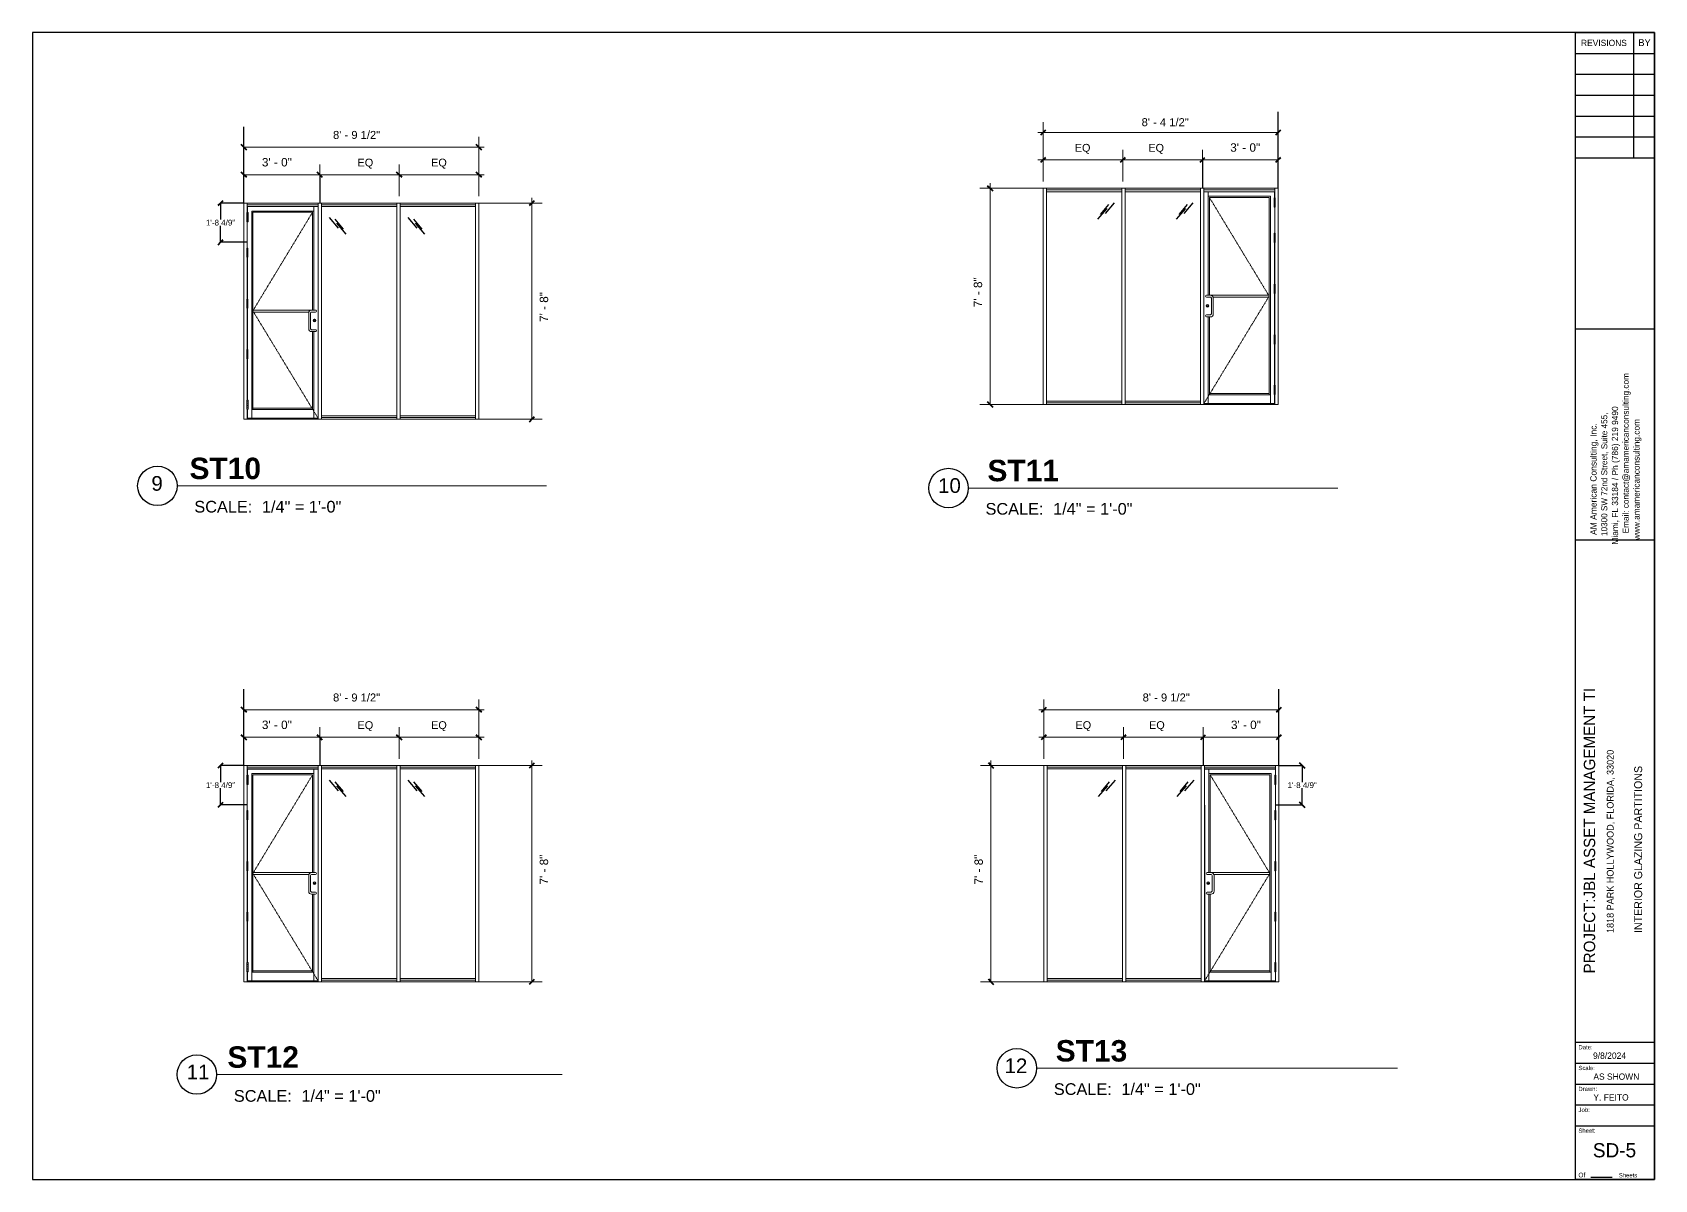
# Model space of a CAD drawing. Header units: inches. Extents: x -6061 to 13621, y -296 to 7483.
# Drawn here: x 8451 to 9158, y 3903 to 4404 of the extents above; entities that cross this region are included whole.
import ezdxf

# ---------------------------------------------------------------- set-up
doc = ezdxf.new("R2010")
doc.units = ezdxf.units.IN
doc.header["$MEASUREMENT"] = 0
doc.linetypes.add('HIDDEN', pattern=[0.375, 0.25, -0.125])
doc.layers.get('0').update_dxf_attribs({"linetype": 'CONTINUOUS'})
doc.layers.get('Defpoints').update_dxf_attribs({"color": 6, "linetype": 'CONTINUOUS', "lineweight": 15})
doc.styles.add('Arial$001H0', font='arial.ttf')
doc.styles.add('Arial$101H0', font='arialbd.ttf')
doc.styles.add('CIDFont+F1$001H0', font='')
doc.styles.add('CIDFont+F2$001H0', font='')
doc.styles.get('CIDFont+F1$001H0').set_extended_font_data('CIDFont+F1')
doc.styles.get('CIDFont+F2$001H0').set_extended_font_data('CIDFont+F2')
doc.dimstyles.get("Standard").update_dxf_attribs({"dimtxt": 0.18, "dimasz": 0.18, "dimexe": 0.18, "dimexo": 0.0625, "dimgap": 0.0625, "dimtad": 0, "dimtih": 1, "dimtoh": 1, "dimdec": 4, "dimzin": 0, "dimdsep": 46, "dimtxsty": 'Standard', "dimcen": 0.09, "dimadec": 0, "dimazin": 0, "dimtfac": 1, "dimtdec": 4, "dimtofl": 0, "dimtmove": 0, "dimatfit": 3, "dimfxl": 1, "dimtolj": 1, "dimtzin": 0, "dimlwd": -1, "dimlwe": -1, "dimarcsym": 0})

# ---------------------------------------------------------------- blocks, each defined once
blk = doc.blocks.new('_CLOSEDFILLED')
at = {"color": 0, "lineweight": -2, "true_color": 0x000000}
blk.add_line((-1, 0), (-2, 0), dxfattribs=at)
blk.add_solid([(-1, 0.2), (0, 0), (-1, 0.2), (-1, -0.2)], dxfattribs=at)
blk = doc.blocks.new('*D91')
at = {"color": 0, "transparency": 16777216}
for p, q in [((8994.29, 4083.86), (9004.57, 4083.86)), ((9004.39, 4083.68), (9004.39, 4076.64)), ((9004.39, 4066.88), (9004.39, 4073.93)), ((8992.78, 4066.7), (9004.57, 4066.7))]:
    blk.add_line(p, q, dxfattribs=at)
at = {"layer": 'Defpoints', "color": 0, "transparency": 16777216}
for p in [(8994.22, 4083.86), (8992.72, 4066.7), (9004.39, 4066.7)]:
    blk.add_point(p, dxfattribs=at)
at = {"color": 0, "transparency": 16777216, "xscale": 0.18, "yscale": 0.18, "zscale": 0.18}
for p, rotation in [((9004.39, 4083.86), 90), ((9004.39, 4066.7), 270)]:
    blk.add_blockref('_CLOSEDFILLED', p, dxfattribs=dict(at, rotation=rotation))
at = {"color": 0, "transparency": 16777216, "insert": (9004.39, 4075.28), "char_height": 2.5, "attachment_point": 5, "style": 'Arial$001H0'}
blk.add_mtext('1\'-8 4/9"', dxfattribs=at)
blk = doc.blocks.new('*D103')
at = {"color": 0, "transparency": 16777216}
for p, q in [((8542.76, 4083.86), (8532.48, 4083.86)), ((8532.66, 4083.68), (8532.66, 4076.64)), ((8532.66, 4066.88), (8532.66, 4073.93)), ((8544.26, 4066.7), (8532.48, 4066.7))]:
    blk.add_line(p, q, dxfattribs=at)
at = {"layer": 'Defpoints', "color": 0, "transparency": 16777216}
for p in [(8542.83, 4083.86), (8532.66, 4066.7), (8544.33, 4066.7)]:
    blk.add_point(p, dxfattribs=at)
at = {"color": 0, "transparency": 16777216, "xscale": 0.18, "yscale": 0.18, "zscale": 0.18}
for p, rotation in [((8532.66, 4083.86), 90), ((8532.66, 4066.7), 270)]:
    blk.add_blockref('_CLOSEDFILLED', p, dxfattribs=dict(at, rotation=rotation))
at = {"color": 0, "transparency": 16777216, "insert": (8532.66, 4075.28), "char_height": 2.5, "attachment_point": 5, "style": 'Arial$001H0'}
blk.add_mtext('1\'-8 4/9"', dxfattribs=at)
blk = doc.blocks.new('dr')
at = {"lineweight": 5}
for p, q in [((9243.27, 4083.86), (9277.15, 4083.86)), ((9243.27, 4083.86), (9243.27, 3989.51)), ((9244.77, 4083.86), (9244.77, 3989.51)), ((9244.77, 4082.36), (9275.65, 4082.36)), ((9244.77, 4082.36), (9275.65, 4082.36)), ((9247.19, 4079.82), (9247.19, 4037.17)), ((9275.86, 4079.65), (9275.35, 4079.65)), ((9275.86, 4079.65), (9275.86, 4075.62)), ((9275.9, 4064.2), (9275.38, 4064.2)), ((9275.9, 4064.2), (9275.9, 4060.17)), ((9275.9, 4041.97), (9275.38, 4041.97)), ((9275.9, 4041.97), (9275.9, 4037.94)), ((9275.9, 4019.95), (9275.38, 4019.95)), ((9275.9, 4019.95), (9275.9, 4015.91)), ((9275.86, 3997.92), (9275.35, 3997.92)), ((9275.86, 3997.92), (9275.86, 3993.89)), ((9277.15, 3989.51), (9243.27, 3989.51)), ((9275.65, 3989.94), (9244.77, 3989.94))]:
    blk.add_line(p, q, dxfattribs=at)
at = {"color": 8, "lineweight": 5}
blk.add_line((9275.65, 4083.11), (9244.77, 4083.11), dxfattribs=at)
at = {"lineweight": 5, "extrusion": (0, 1, 0)}
for p, q in [((9244.8, 4082.29), (9275.62, 4082.29)), ((9246.68, 4037.17), (9246.68, 4082.29)), ((9275.62, 4079.65), (9275.62, 4082.29)), ((9275.65, 4064), (9275.65, 4083.86)), ((9277.15, 3989.51), (9277.15, 4083.86)), ((9246.68, 4080.36), (9273.75, 4080.36)), ((9247.19, 4079.82), (9273.23, 4079.82)), ((9273.23, 3993.8), (9273.23, 4079.82)), ((9273.75, 3990), (9273.75, 4080.36)), ((9275.35, 4079.57), (9275.86, 4079.57)), ((9275.35, 4078.8), (9275.86, 4078.8)), ((9275.86, 4078.02), (9275.35, 4078.02)), ((9275.86, 4077.25), (9275.35, 4077.25)), ((9275.86, 4076.48), (9275.35, 4076.48)), ((9275.35, 4075.71), (9275.86, 4075.71)), ((9244.8, 3990), (9244.8, 4066.64)), ((9275.38, 4064.12), (9275.9, 4064.12)), ((9275.38, 4063.35), (9275.9, 4063.35)), ((9275.9, 4062.57), (9275.38, 4062.57)), ((9275.9, 4061.8), (9275.38, 4061.8)), ((9275.9, 4061.03), (9275.38, 4061.03)), ((9275.38, 4060.26), (9275.9, 4060.26)), ((9275.62, 4041.97), (9275.62, 4059.97)), ((9275.65, 4041.97), (9275.65, 4059.97)), ((9275.38, 4041.89), (9275.9, 4041.89)), ((9275.38, 4041.12), (9275.9, 4041.12)), ((9275.9, 4040.34), (9275.38, 4040.34)), ((9275.9, 4039.57), (9275.38, 4039.57)), ((9275.9, 4038.8), (9275.38, 4038.8)), ((9275.38, 4038.03), (9275.9, 4038.03)), ((9275.62, 4019.95), (9275.62, 4037.94)), ((9275.65, 4019.95), (9275.65, 4037.94)), ((9246.68, 3990), (9246.68, 4027.73)), ((9247.19, 3993.8), (9247.19, 4027.73)), ((9275.38, 4019.86), (9275.9, 4019.86)), ((9275.38, 4019.09), (9275.9, 4019.09)), ((9275.9, 4018.32), (9275.38, 4018.32)), ((9275.9, 4017.54), (9275.38, 4017.54)), ((9275.9, 4016.77), (9275.38, 4016.77)), ((9275.38, 4016), (9275.9, 4016)), ((9275.62, 3997.92), (9275.62, 4015.91)), ((9275.65, 3997.92), (9275.65, 4015.91)), ((9275.35, 3997.83), (9275.86, 3997.83)), ((9246.68, 3993.8), (9273.75, 3993.8)), ((9247.19, 3994.34), (9273.23, 3994.34)), ((9271.11, 3993.85), (9271.11, 3993.85)), ((9275.86, 3997.06), (9275.35, 3997.06)), ((9275.86, 3996.29), (9275.35, 3996.29)), ((9275.86, 3995.52), (9275.35, 3995.52)), ((9275.35, 3994.74), (9275.86, 3994.74)), ((9275.35, 3993.97), (9275.86, 3993.97)), ((9275.62, 3990), (9275.62, 3993.89)), ((9275.65, 3989.51), (9275.65, 3993.89)), ((9244.8, 3990), (9275.62, 3990))]:
    blk.add_line(p, q, dxfattribs=at)
at = {"color": 251, "linetype": 'HIDDEN', "lineweight": 5, "true_color": 0x636466}
for q in [(9247.19, 4079.82), (9244.8, 3990)]:
    blk.add_line((9273.23, 4036.81), q, dxfattribs=at)
at = {"color": 1, "lineweight": 5}
for p, q in [((9247.59, 4037.17), (9273.23, 4037.17)), ((9248.8, 4036.31), (9273.23, 4036.31))]:
    blk.add_line(p, q, dxfattribs=at)
at = {"lineweight": 5}
blk.add_lwpolyline([(9244.77, 3989.51), (9243.27, 3989.51), (9243.27, 4083.86), (9244.77, 4083.86)], close=True, dxfattribs=at)
for points in [[(9275.86, 4075.62), (9275.35, 4075.62), (9275.35, 4079.65)], [(9275.9, 4060.17), (9275.38, 4060.17), (9275.38, 4064.2)], [(9275.9, 4037.94), (9275.38, 4037.94), (9275.38, 4041.97)], [(9275.9, 4015.91), (9275.38, 4015.91), (9275.38, 4019.95)], [(9275.86, 3993.89), (9275.35, 3993.89), (9275.35, 3997.92)]]:
    blk.add_lwpolyline(points, dxfattribs=at)
at = {"color": 1, "lineweight": 5}
blk.add_lwpolyline([(9247.59, 4037.17), (9245.87, 4037.17, 1), (9245.87, 4036.31), (9247.59, 4036.31, -0.414214), (9248.02, 4035.88), (9248.02, 4029.02), (9247.59, 4028.59), (9245.87, 4028.59, 1), (9245.87, 4027.73), (9247.59, 4027.73, 0.414214), (9248.88, 4029.02), (9248.88, 4035.88, 0.414214)], format="xyb", close=True, dxfattribs=at)
at = {"lineweight": 5}
blk.add_polyline3d([(9246.79, 4032.53, 0), (9246.75, 4032.53, 0), (9246.75, 4032.27, 0), (9246.79, 4032.27, 0)], close=True, dxfattribs=at)
for centre, radius in [((9246.28, 4032.57), 0.585), ((9246.28, 4032.57), 0.544), ((9246.28, 4032.38), 0.187)]:
    blk.add_circle(centre, radius, dxfattribs=at)
for centre, start, end in [((9246.27, 4032.36), 104.39871, 255.60129), ((9246.77, 4032.36), 284.39871, 75.60129)]:
    blk.add_arc(centre, 0.0788, start, end, dxfattribs=at)
blk = doc.blocks.new('*D105')
at = {"color": 0, "transparency": 16777216}
for p, q in [((8542.76, 4329.25), (8532.48, 4329.25)), ((8532.66, 4329.07), (8532.66, 4322.03)), ((8532.66, 4312.28), (8532.66, 4319.32)), ((8544.26, 4312.1), (8532.48, 4312.1))]:
    blk.add_line(p, q, dxfattribs=at)
at = {"layer": 'Defpoints', "color": 0, "transparency": 16777216}
for p in [(8542.83, 4329.25), (8532.66, 4312.1), (8544.33, 4312.1)]:
    blk.add_point(p, dxfattribs=at)
at = {"color": 0, "transparency": 16777216, "xscale": 0.18, "yscale": 0.18, "zscale": 0.18}
for p, rotation in [((8532.66, 4329.25), 90), ((8532.66, 4312.1), 270)]:
    blk.add_blockref('_CLOSEDFILLED', p, dxfattribs=dict(at, rotation=rotation))
at = {"color": 0, "transparency": 16777216, "insert": (8532.66, 4320.68), "char_height": 2.5, "attachment_point": 5, "style": 'Arial$001H0'}
blk.add_mtext('1\'-8 4/9"', dxfattribs=at)

msp = doc.modelspace()

# ---------------------------------------------------------------- linework, layer by layer
at = {"color": 7, "linetype": 'Continuous', "lineweight": 25, "true_color": 0x000007}
for p, q in [((9123.44335, 4403.65761), (9158.07386, 4403.65761)), ((9123.44335, 4403.65758), (9123.44335, 3903.26261)), ((9148.93966, 4403.65758), (9148.93966, 4349.01129)), ((9123.44335, 4394.52341), (9158.07386, 4394.52341)), ((9123.44335, 4385.38921), (9158.07386, 4385.38921)), ((9123.44335, 4376.33445), (9158.07386, 4376.33445)), ((9123.44335, 4367.20026), (9158.07386, 4367.20026)), ((9123.44335, 4358.14548), (9158.07386, 4358.14548)), ((9123.44335, 4349.01129), (9158.07386, 4349.01129)), ((9123.44335, 4274.42862), (9158.07386, 4274.42862)), ((9123.44335, 4274.42862), (9158.07386, 4274.42862)), ((9123.44335, 4182.37182), (9158.07386, 4182.37182)), ((9158.07386, 3962.9923), (9123.44335, 3962.9923)), ((9158.07386, 3953.85811), (9123.44335, 3953.85811)), ((9158.07386, 3944.80334), (9123.44335, 3944.80334)), ((9158.07386, 3935.66915), (9123.44335, 3935.66915)), ((9158.07386, 3926.61438), (9123.44335, 3926.61438)), ((9130.27414, 3904.29517), (9139.64662, 3904.29517))]:
    msp.add_line(p, q, dxfattribs=at)
for p, q in [((8993.90717, 4354.21606), (8993.90717, 4368.95276)), ((8542.82566, 4347.7815), (8542.82566, 4362.5182)), ((8993.90717, 4335.68782), (8993.90717, 4354.21606)), ((8542.82566, 4329.25326), (8542.82566, 4347.7815)), ((8960.84497, 4348.02176), (8960.84497, 4335.68782)), ((8575.88786, 4341.5872), (8575.88786, 4329.25326)), ((8542.82566, 4102.38652), (8542.82566, 4117.12322)), ((8994.22271, 4102.38652), (8994.22271, 4117.12322)), ((8542.82566, 4083.85828), (8542.82566, 4102.38652)), ((8575.88786, 4096.19222), (8575.88786, 4083.85828)), ((8961.16051, 4096.19222), (8961.16051, 4083.85828)), ((8994.22271, 4083.85828), (8994.22271, 4102.38652))]:
    msp.add_line(p, q)
at = {"color": 7, "linetype": 'Continuous', "lineweight": 9, "true_color": 0x000007}
for p, q in [((8645.32632, 4353.60077), (8645.32632, 4358.08584)), ((8889.16398, 4360.03533), (8993.90717, 4360.03533)), ((8891.40651, 4360.03533), (8891.40651, 4364.5204)), ((8891.40651, 4360.03533), (8891.40651, 4338.65117)), ((8647.56886, 4353.60077), (8542.82566, 4353.60077)), ((8645.32632, 4353.60077), (8645.32632, 4332.21661)), ((8891.40651, 4348.02176), (8891.40651, 4352.50683)), ((8926.16579, 4348.02176), (8926.16579, 4352.50683)), ((8960.84497, 4348.02176), (8960.84497, 4352.50683)), ((8960.84497, 4348.02176), (8960.84497, 4352.50683)), ((8575.88786, 4341.5872), (8575.88786, 4346.07226)), ((8575.88786, 4341.5872), (8575.88786, 4346.07226)), ((8610.56705, 4341.5872), (8610.56705, 4346.07226)), ((8645.32632, 4341.5872), (8645.32632, 4346.07226)), ((8889.16398, 4348.02176), (8926.16579, 4348.02176)), ((8891.40651, 4348.02176), (8891.40651, 4338.65117)), ((8926.16579, 4348.02176), (8926.16579, 4338.65117)), ((8926.16579, 4348.02176), (8963.08751, 4348.02176)), ((8958.60244, 4348.02176), (8993.90717, 4348.02176)), ((8578.1304, 4341.5872), (8542.82566, 4341.5872)), ((8610.56705, 4341.5872), (8573.64533, 4341.5872)), ((8610.56705, 4341.5872), (8610.56705, 4332.21661)), ((8647.56886, 4341.5872), (8610.56705, 4341.5872)), ((8645.32632, 4341.5872), (8645.32632, 4332.21661)), ((8868.34045, 4337.93036), (8868.34045, 4241.34122)), ((8668.39239, 4331.49579), (8668.39239, 4234.90665)), ((8868.34045, 4335.68782), (8863.77529, 4335.68782)), ((8868.34045, 4335.68782), (8891.40651, 4335.68782)), ((8668.39239, 4329.25326), (8645.32632, 4329.25326)), ((8668.39239, 4329.25326), (8672.95754, 4329.25326)), ((8868.34045, 4241.33576), (8863.77529, 4241.33576)), ((8868.34045, 4241.33576), (8891.40651, 4241.33576)), ((8668.39239, 4234.90119), (8645.32632, 4234.90119)), ((8668.39239, 4234.90119), (8672.95754, 4234.90119)), ((8513.72906, 4205.85024), (8674.87115, 4205.85024)), ((8858.78912, 4204.91587), (9019.9312, 4204.91587)), ((8645.32632, 4108.20579), (8645.32632, 4112.69086)), ((8891.72205, 4108.20579), (8891.72205, 4112.69086)), ((8647.56886, 4108.20579), (8542.82566, 4108.20579)), ((8645.32632, 4108.20579), (8645.32632, 4086.82163)), ((8889.47951, 4108.20579), (8994.22271, 4108.20579)), ((8891.72205, 4108.20579), (8891.72205, 4086.82163)), ((8578.1304, 4096.19222), (8542.82566, 4096.19222)), ((8610.56705, 4096.19222), (8573.64533, 4096.19222)), ((8575.88786, 4096.19222), (8575.88786, 4100.67728)), ((8575.88786, 4096.19222), (8575.88786, 4100.67728)), ((8610.56705, 4096.19222), (8610.56705, 4100.67728)), ((8610.56705, 4096.19222), (8610.56705, 4086.82163)), ((8647.56886, 4096.19222), (8610.56705, 4096.19222)), ((8645.32632, 4096.19222), (8645.32632, 4100.67728)), ((8645.32632, 4096.19222), (8645.32632, 4086.82163)), ((8889.47951, 4096.19222), (8926.48132, 4096.19222)), ((8891.72205, 4096.19222), (8891.72205, 4100.67728)), ((8891.72205, 4096.19222), (8891.72205, 4086.82163)), ((8926.48132, 4096.19222), (8926.48132, 4100.67728)), ((8926.48132, 4096.19222), (8926.48132, 4086.82163)), ((8926.48132, 4096.19222), (8963.40304, 4096.19222)), ((8958.91798, 4096.19222), (8994.22271, 4096.19222)), ((8961.16051, 4096.19222), (8961.16051, 4100.67728)), ((8961.16051, 4096.19222), (8961.16051, 4100.67728)), ((8668.39239, 4083.85828), (8645.32632, 4083.85828)), ((8668.39239, 4086.10081), (8668.39239, 3989.51167)), ((8668.39239, 4083.85828), (8672.95754, 4083.85828)), ((8868.65599, 4083.85828), (8864.09083, 4083.85828)), ((8868.65599, 4086.10081), (8868.65599, 3989.51167)), ((8868.65599, 4083.85828), (8891.72205, 4083.85828)), ((8668.39239, 3989.50621), (8645.32632, 3989.50621)), ((8668.39239, 3989.50621), (8672.95754, 3989.50621)), ((8868.65599, 3989.50621), (8864.09083, 3989.50621)), ((8868.65599, 3989.50621), (8891.72205, 3989.50621)), ((8530.95732, 3949.07657), (8681.68763, 3949.07657)), ((8888.567, 3951.79509), (9046.02492, 3951.79509))]:
    msp.add_line(p, q, dxfattribs=at)
at = {"color": 7, "linetype": 'Continuous', "lineweight": 40, "true_color": 0x000007}
for p, q in [((8891.40651, 4360.03533), (8890.28524, 4358.91407)), ((8891.40651, 4360.03533), (8892.52778, 4361.1566)), ((8993.90717, 4360.03533), (8992.78591, 4358.91407)), ((8993.90717, 4360.03533), (8995.02844, 4361.1566)), ((8542.82566, 4353.60077), (8541.70439, 4354.72204)), ((8542.82566, 4353.60077), (8543.94693, 4352.4795)), ((8645.32632, 4353.60077), (8644.20506, 4354.72204)), ((8645.32632, 4353.60077), (8646.44759, 4352.4795)), ((8891.40651, 4348.02176), (8890.28524, 4346.90049)), ((8891.40651, 4348.02176), (8892.52778, 4349.14303)), ((8926.16579, 4348.02176), (8925.04452, 4346.90049)), ((8926.16579, 4348.02176), (8927.28705, 4349.14303)), ((8960.84497, 4348.02176), (8959.72371, 4346.90049)), ((8960.84497, 4348.02176), (8959.72371, 4346.90049)), ((8960.84497, 4348.02176), (8961.96624, 4349.14303)), ((8960.84497, 4348.02176), (8961.96624, 4349.14303)), ((8993.90717, 4348.02176), (8992.78591, 4346.90049)), ((8993.90717, 4348.02176), (8995.02844, 4349.14303)), ((8542.82566, 4341.5872), (8541.70439, 4342.70846)), ((8542.82566, 4341.5872), (8543.94693, 4340.46593)), ((8575.88786, 4341.5872), (8574.76659, 4342.70846)), ((8575.88786, 4341.5872), (8574.76659, 4342.70846)), ((8575.88786, 4341.5872), (8577.00913, 4340.46593)), ((8575.88786, 4341.5872), (8577.00913, 4340.46593)), ((8610.56705, 4341.5872), (8609.44578, 4342.70846)), ((8610.56705, 4341.5872), (8611.68831, 4340.46593)), ((8645.32632, 4341.5872), (8644.20506, 4342.70846)), ((8645.32632, 4341.5872), (8646.44759, 4340.46593)), ((8868.34045, 4335.68782), (8867.21918, 4336.80909)), ((8532.65763, 4329.25326), (8533.77889, 4330.37452)), ((8668.39239, 4329.25326), (8669.51365, 4330.37453)), ((8868.34045, 4335.68782), (8869.46172, 4334.56656)), ((8532.65763, 4329.25326), (8531.53636, 4328.13199)), ((8668.39239, 4329.25326), (8667.27112, 4328.13199)), ((8532.65763, 4312.09833), (8531.53636, 4310.89698)), ((8532.65763, 4312.09833), (8533.77889, 4313.2196)), ((8868.34045, 4241.33576), (8867.21918, 4242.45702)), ((8868.34045, 4241.33576), (8869.46172, 4240.1344)), ((8668.39239, 4234.90119), (8667.27112, 4233.69983)), ((8668.39239, 4234.90119), (8669.51365, 4236.02246)), ((8542.82566, 4108.20579), (8541.70439, 4109.32706)), ((8542.82566, 4108.20579), (8543.94693, 4107.08452)), ((8645.32632, 4108.20579), (8644.20506, 4109.32706)), ((8645.32632, 4108.20579), (8646.44759, 4107.08452)), ((8891.72205, 4108.20579), (8890.60078, 4107.08452)), ((8891.72205, 4108.20579), (8892.84332, 4109.32706)), ((8994.22271, 4108.20579), (8993.10144, 4107.08452)), ((8994.22271, 4108.20579), (8995.34398, 4109.32706)), ((8542.82566, 4096.19222), (8541.70439, 4097.31348)), ((8542.82566, 4096.19222), (8543.94693, 4095.07095)), ((8575.88786, 4096.19222), (8574.76659, 4097.31348)), ((8575.88786, 4096.19222), (8574.76659, 4097.31348)), ((8575.88786, 4096.19222), (8577.00913, 4095.07095)), ((8575.88786, 4096.19222), (8577.00913, 4095.07095)), ((8610.56705, 4096.19222), (8609.44578, 4097.31348)), ((8610.56705, 4096.19222), (8611.68831, 4095.07095)), ((8645.32632, 4096.19222), (8644.20506, 4097.31348)), ((8645.32632, 4096.19222), (8646.44759, 4095.07095)), ((8891.72205, 4096.19222), (8890.60078, 4095.07095)), ((8891.72205, 4096.19222), (8892.84332, 4097.31348)), ((8926.48132, 4096.19222), (8925.36006, 4095.07095)), ((8926.48132, 4096.19222), (8927.60259, 4097.31348)), ((8961.16051, 4096.19222), (8960.03924, 4095.07095)), ((8961.16051, 4096.19222), (8960.03924, 4095.07095)), ((8961.16051, 4096.19222), (8962.28178, 4097.31348)), ((8961.16051, 4096.19222), (8962.28178, 4097.31348)), ((8994.22271, 4096.19222), (8993.10144, 4095.07095)), ((8994.22271, 4096.19222), (8995.34398, 4097.31348)), ((8532.65763, 4083.85828), (8531.53636, 4082.73701)), ((8532.65763, 4083.85828), (8533.77889, 4084.97954)), ((8668.39239, 4083.85828), (8667.27112, 4082.73701)), ((8668.39239, 4083.85828), (8669.51365, 4084.97955)), ((8868.65599, 4083.85828), (8867.53472, 4084.97955)), ((8868.65599, 4083.85828), (8869.77725, 4082.73701)), ((9004.39074, 4083.85828), (9003.26948, 4084.97954)), ((9004.39074, 4083.85828), (9005.51201, 4082.73701)), ((8532.65763, 4066.70335), (8531.53636, 4065.502)), ((8532.65763, 4066.70335), (8533.77889, 4067.82462)), ((9004.39074, 4066.70335), (9003.26948, 4067.82462)), ((9004.39074, 4066.70335), (9005.51201, 4065.502)), ((8668.39239, 3989.50621), (8669.51365, 3990.62748)), ((8868.65599, 3989.50621), (8867.53472, 3990.62748)), ((8668.39239, 3989.50621), (8667.27112, 3988.30486)), ((8868.65599, 3989.50621), (8869.77725, 3988.30486))]:
    msp.add_line(p, q, dxfattribs=at)
at = {"lineweight": 5, "ltscale": 0.5}
for p, q in [((8892.90757, 4335.68782), (8925.71635, 4335.68782)), ((8927.21741, 4335.68782), (8960.0262, 4335.68782)), ((8609.51542, 4329.25326), (8576.70664, 4329.25326)), ((8643.82527, 4329.25326), (8611.01648, 4329.25326)), ((8609.51542, 4083.85828), (8576.70664, 4083.85828)), ((8643.82527, 4083.85828), (8611.01648, 4083.85828)), ((8893.22311, 4083.85828), (8926.03189, 4083.85828)), ((8927.53295, 4083.85828), (8960.34173, 4083.85828))]:
    msp.add_line(p, q, dxfattribs=at)
at = {"color": 8, "lineweight": 5}
for p, q in [((8925.71635, 4334.93729), (8892.90757, 4334.93729)), ((8960.0262, 4334.93729), (8927.21741, 4334.93729)), ((8544.32673, 4328.50273), (8575.20558, 4328.50273)), ((8576.70664, 4328.50273), (8609.51543, 4328.50273)), ((8611.01648, 4328.50273), (8643.82527, 4328.50273)), ((8925.71635, 4242.08626), (8892.90757, 4242.08626)), ((8960.0262, 4242.08626), (8927.21741, 4242.08626)), ((8576.70664, 4235.6517), (8609.51543, 4235.6517)), ((8611.01648, 4235.6517), (8643.82527, 4235.6517)), ((8544.32673, 4083.10775), (8575.20558, 4083.10775)), ((8576.70664, 4083.10775), (8609.51543, 4083.10775)), ((8611.01648, 4083.10775), (8643.82527, 4083.10775)), ((8926.03189, 4083.10775), (8893.2231, 4083.10775)), ((8960.34173, 4083.10775), (8927.53295, 4083.10775)), ((8992.72165, 4083.10775), (8961.84279, 4083.10775)), ((8576.70664, 3990.25672), (8609.51543, 3990.25672)), ((8611.01648, 3990.25672), (8643.82527, 3990.25672)), ((8926.03189, 3990.25672), (8893.2231, 3990.25672)), ((8960.34173, 3990.25672), (8927.53295, 3990.25672))]:
    msp.add_line(p, q, dxfattribs=at)
at = {"lineweight": 5}
for p, q in [((8892.90757, 4334.18674), (8925.71635, 4334.18674)), ((8927.21741, 4335.68783), (8927.21741, 4241.33575)), ((8927.21741, 4334.18674), (8960.0262, 4334.18674)), ((8576.70664, 4329.25326), (8542.82566, 4329.25326)), ((8544.11752, 4325.04892), (8544.11752, 4321.01751)), ((8544.11752, 4325.04892), (8544.63217, 4325.04892)), ((8575.20558, 4327.75217), (8544.32672, 4327.75217)), ((8575.20558, 4327.7522), (8544.32673, 4327.7522)), ((8572.78699, 4325.21959), (8572.78699, 4282.56476)), ((8575.20558, 4329.25326), (8575.20558, 4234.90119)), ((8576.70664, 4329.25326), (8576.70664, 4234.90119)), ((8609.51543, 4327.75218), (8576.70664, 4327.75218)), ((8609.51543, 4329.25327), (8609.51542, 4234.90119)), ((8643.82527, 4327.75218), (8611.01648, 4327.75218)), ((8544.07965, 4309.59818), (8544.5943, 4309.59818)), ((8544.07965, 4309.59818), (8544.07965, 4305.56677)), ((8544.07965, 4287.36805), (8544.5943, 4287.36805)), ((8544.07965, 4287.36805), (8544.07965, 4283.33664)), ((8544.07965, 4265.34066), (8544.5943, 4265.34066)), ((8544.07965, 4265.34066), (8544.07965, 4261.30925)), ((8544.11752, 4243.31326), (8544.63217, 4243.31326)), ((8544.11752, 4243.31326), (8544.11752, 4239.28186)), ((8892.90757, 4242.83682), (8925.71635, 4242.83682)), ((8892.90757, 4241.33576), (8925.71635, 4241.33576)), ((8927.21741, 4242.83681), (8960.0262, 4242.83681)), ((8927.21741, 4241.33575), (8960.0262, 4241.33575)), ((8542.82567, 4234.90117), (8576.70664, 4234.90119)), ((8544.32673, 4235.33005), (8575.20558, 4235.33005)), ((8609.51543, 4236.40225), (8576.70664, 4236.40225)), ((8609.51542, 4234.90119), (8576.70664, 4234.90119)), ((8643.82527, 4236.40225), (8611.01648, 4236.40225)), ((8643.82527, 4234.90119), (8611.01648, 4234.90119)), ((8576.70664, 4083.85828), (8542.82566, 4083.85828)), ((8575.20558, 4082.35719), (8544.32672, 4082.35719)), ((8575.20558, 4082.35722), (8544.32673, 4082.35722)), ((8575.20558, 4083.85828), (8575.20558, 3989.50621)), ((8576.70664, 4083.85828), (8576.70664, 3989.50621)), ((8609.51543, 4082.3572), (8576.70664, 4082.3572)), ((8609.51543, 4083.85829), (8609.51542, 3989.50621)), ((8643.82527, 4082.3572), (8611.01648, 4082.3572)), ((8893.2231, 4082.3572), (8926.03189, 4082.3572)), ((8927.53295, 4083.85829), (8927.53295, 3989.50621)), ((8927.53295, 4082.3572), (8960.34173, 4082.3572)), ((8960.34173, 4083.85828), (8994.22271, 4083.85828)), ((8960.34173, 4083.85828), (8960.34173, 3989.50621)), ((8961.84279, 4083.85828), (8961.84279, 3989.50621)), ((8961.84279, 4082.35722), (8992.72165, 4082.35722)), ((8961.84279, 4082.35719), (8992.72165, 4082.35719)), ((8544.11752, 4079.65394), (8544.11752, 4075.62253)), ((8544.11752, 4079.65394), (8544.63217, 4079.65394)), ((8572.78699, 4079.82461), (8572.78699, 4037.16978)), ((8964.26138, 4079.82461), (8964.26138, 4037.16978)), ((8992.93085, 4079.65394), (8992.41621, 4079.65394)), ((8992.93085, 4079.65394), (8992.93085, 4075.62253)), ((8544.07965, 4064.2032), (8544.5943, 4064.2032)), ((8544.07965, 4064.2032), (8544.07965, 4060.17179)), ((8992.96872, 4064.2032), (8992.45407, 4064.2032)), ((8992.96872, 4064.2032), (8992.96872, 4060.17179)), ((8544.07965, 4041.97307), (8544.5943, 4041.97307)), ((8544.07965, 4041.97307), (8544.07965, 4037.94166)), ((8992.96872, 4041.97307), (8992.45407, 4041.97307)), ((8992.96872, 4041.97307), (8992.96872, 4037.94166)), ((8544.07965, 4019.94568), (8544.5943, 4019.94568)), ((8544.07965, 4019.94568), (8544.07965, 4015.91427)), ((8992.96872, 4019.94568), (8992.45407, 4019.94568)), ((8992.96872, 4019.94568), (8992.96872, 4015.91427)), ((8544.11752, 3997.91828), (8544.63217, 3997.91828)), ((8544.11752, 3997.91828), (8544.11752, 3993.88688)), ((8992.93085, 3997.91828), (8992.4162, 3997.91828)), ((8992.93085, 3997.91828), (8992.93085, 3993.88688)), ((8609.51543, 3991.00727), (8576.70664, 3991.00727)), ((8643.82527, 3991.00727), (8611.01648, 3991.00727)), ((8893.2231, 3991.00727), (8926.03189, 3991.00727)), ((8927.53295, 3991.00727), (8960.34173, 3991.00727)), ((8542.82567, 3989.50619), (8576.70664, 3989.50621)), ((8544.32673, 3989.93507), (8575.20558, 3989.93507)), ((8609.51542, 3989.50621), (8576.70664, 3989.50621)), ((8643.82527, 3989.50621), (8611.01648, 3989.50621)), ((8893.22311, 3989.50621), (8926.03189, 3989.50621)), ((8927.53295, 3989.50621), (8960.34173, 3989.50621)), ((8994.2227, 3989.50619), (8960.34173, 3989.50621)), ((8992.72165, 3989.93507), (8961.84279, 3989.93507))]:
    msp.add_line(p, q, dxfattribs=at)
at = {"lineweight": 5, "extrusion": (0, 1, 0)}
for p, q in [((8542.82573, 4234.90117), (8542.82566, 4329.25326)), ((8544.63217, 4324.96314), (8544.11752, 4324.96314)), ((8544.63217, 4324.19117), (8544.11752, 4324.19117)), ((8544.11752, 4323.4192), (8544.63217, 4323.4192)), ((8544.11752, 4322.64723), (8544.63217, 4322.64723)), ((8544.32673, 4309.39508), (8544.32673, 4329.25326)), ((8575.17233, 4327.6856), (8544.35997, 4327.68563)), ((8544.35997, 4325.04892), (8544.35997, 4327.68563)), ((8573.30162, 4325.75568), (8546.23068, 4325.7557)), ((8546.23069, 4235.39284), (8546.23069, 4325.7557)), ((8572.78699, 4325.21959), (8546.74535, 4325.21959)), ((8546.74536, 4239.19866), (8546.74536, 4325.21959)), ((8573.30162, 4282.56476), (8573.30162, 4327.68561)), ((8544.11752, 4321.87526), (8544.63217, 4321.87526)), ((8544.63217, 4321.10329), (8544.11752, 4321.10329)), ((8544.5943, 4309.5124), (8544.07965, 4309.5124)), ((8544.5943, 4308.74043), (8544.07965, 4308.74043)), ((8575.17233, 4235.39284), (8575.17233, 4312.03176)), ((8544.07965, 4307.96846), (8544.5943, 4307.96846)), ((8544.07965, 4307.19649), (8544.5943, 4307.19649)), ((8544.07965, 4306.42452), (8544.5943, 4306.42452)), ((8544.5943, 4305.65254), (8544.07965, 4305.65254)), ((8544.32673, 4287.36805), (8544.32673, 4305.36367)), ((8544.35998, 4287.36805), (8544.35998, 4305.36367)), ((8544.5943, 4287.28227), (8544.07965, 4287.28227)), ((8544.5943, 4286.5103), (8544.07965, 4286.5103)), ((8544.07965, 4285.73833), (8544.5943, 4285.73833)), ((8544.07965, 4284.96636), (8544.5943, 4284.96636)), ((8544.07965, 4284.19439), (8544.5943, 4284.19439)), ((8544.5943, 4283.42242), (8544.07965, 4283.42242)), ((8544.32673, 4265.34066), (8544.32673, 4283.33664)), ((8544.35998, 4265.34066), (8544.35998, 4283.33664)), ((8572.78695, 4239.19866), (8572.78695, 4273.12955)), ((8573.30162, 4235.39284), (8573.30162, 4273.12955)), ((8544.5943, 4265.25488), (8544.07965, 4265.25488)), ((8544.5943, 4264.48291), (8544.07965, 4264.48291)), ((8544.07965, 4263.71094), (8544.5943, 4263.71094)), ((8544.07965, 4262.93897), (8544.5943, 4262.93897)), ((8544.07965, 4262.167), (8544.5943, 4262.167)), ((8544.5943, 4261.39502), (8544.07965, 4261.39502)), ((8544.32673, 4243.31326), (8544.32673, 4261.30925)), ((8544.35998, 4243.31326), (8544.35998, 4261.30925)), ((8544.63217, 4243.22749), (8544.11752, 4243.22749)), ((8544.11752, 4242.45552), (8544.63217, 4242.45552)), ((8544.11752, 4241.68355), (8544.63217, 4241.68355)), ((8544.11752, 4240.91157), (8544.63217, 4240.91157)), ((8544.63217, 4240.1396), (8544.11752, 4240.1396)), ((8544.63217, 4239.36763), (8544.11752, 4239.36763)), ((8544.32672, 4234.90117), (8544.32672, 4239.28186)), ((8544.35998, 4235.39284), (8544.35998, 4239.28186)), ((8573.30162, 4239.19866), (8546.23069, 4239.19866)), ((8572.78695, 4239.73475), (8546.74536, 4239.73475)), ((8548.86999, 4239.24355), (8548.86999, 4239.24784)), ((8575.17233, 4235.39284), (8544.35998, 4235.39284)), ((8542.82573, 3989.50619), (8542.82566, 4083.85828)), ((8544.32673, 4064.0001), (8544.32673, 4083.85828)), ((8575.17233, 4082.29063), (8544.35997, 4082.29065)), ((8544.35997, 4079.65394), (8544.35997, 4082.29065)), ((8573.30162, 4037.16978), (8573.30162, 4082.29063)), ((8961.87604, 4082.29063), (8992.6884, 4082.29065)), ((8963.74675, 4037.16978), (8963.74675, 4082.29063)), ((8992.6884, 4079.65394), (8992.6884, 4082.29065)), ((8992.72165, 4064.0001), (8992.72165, 4083.85828)), ((8994.22265, 3989.50619), (8994.22271, 4083.85828)), ((8544.63217, 4079.56816), (8544.11752, 4079.56816)), ((8544.63217, 4078.79619), (8544.11752, 4078.79619)), ((8544.11752, 4078.02422), (8544.63217, 4078.02422)), ((8544.11752, 4077.25225), (8544.63217, 4077.25225)), ((8544.11752, 4076.48028), (8544.63217, 4076.48028)), ((8544.63217, 4075.70831), (8544.11752, 4075.70831)), ((8573.30162, 4080.3607), (8546.23068, 4080.36072)), ((8546.23069, 3989.99786), (8546.23069, 4080.36072)), ((8572.78699, 4079.82461), (8546.74535, 4079.82461)), ((8546.74536, 3993.80368), (8546.74536, 4079.82461)), ((8963.74676, 4080.3607), (8990.81769, 4080.36072)), ((8964.26138, 4079.82461), (8990.30302, 4079.82461)), ((8990.30301, 3993.80368), (8990.30301, 4079.82461)), ((8990.81768, 3989.99786), (8990.81768, 4080.36072)), ((8992.41621, 4079.56816), (8992.93085, 4079.56816)), ((8992.41621, 4078.79619), (8992.93085, 4078.79619)), ((8992.93085, 4078.02422), (8992.41621, 4078.02422)), ((8992.93085, 4077.25225), (8992.41621, 4077.25225)), ((8992.93085, 4076.48028), (8992.41621, 4076.48028)), ((8992.41621, 4075.70831), (8992.93085, 4075.70831)), ((8544.5943, 4064.11742), (8544.07965, 4064.11742)), ((8544.5943, 4063.34545), (8544.07965, 4063.34545)), ((8544.07965, 4062.57348), (8544.5943, 4062.57348)), ((8544.07965, 4061.80151), (8544.5943, 4061.80151)), ((8544.07965, 4061.02954), (8544.5943, 4061.02954)), ((8575.17233, 3989.99786), (8575.17233, 4066.63679)), ((8961.87604, 3989.99786), (8961.87604, 4066.63679)), ((8992.45407, 4064.11742), (8992.96872, 4064.11742)), ((8992.45407, 4063.34545), (8992.96872, 4063.34545)), ((8992.96872, 4062.57348), (8992.45407, 4062.57348)), ((8992.96872, 4061.80151), (8992.45407, 4061.80151)), ((8992.96872, 4061.02954), (8992.45407, 4061.02954)), ((8544.5943, 4060.25757), (8544.07965, 4060.25757)), ((8544.32673, 4041.97307), (8544.32673, 4059.96869)), ((8544.35998, 4041.97307), (8544.35998, 4059.96869)), ((8992.45407, 4060.25757), (8992.96872, 4060.25757)), ((8992.68839, 4041.97307), (8992.68839, 4059.96869)), ((8992.72165, 4041.97307), (8992.72165, 4059.96869)), ((8544.5943, 4041.8873), (8544.07965, 4041.8873)), ((8544.5943, 4041.11532), (8544.07965, 4041.11532)), ((8544.07965, 4040.34335), (8544.5943, 4040.34335)), ((8544.07965, 4039.57138), (8544.5943, 4039.57138)), ((8992.45407, 4041.8873), (8992.96872, 4041.8873)), ((8992.45407, 4041.11532), (8992.96872, 4041.11532)), ((8992.96872, 4040.34335), (8992.45407, 4040.34335)), ((8992.96872, 4039.57138), (8992.45407, 4039.57138)), ((8544.07965, 4038.79941), (8544.5943, 4038.79941)), ((8544.5943, 4038.02744), (8544.07965, 4038.02744)), ((8544.32673, 4019.94568), (8544.32673, 4037.94166)), ((8544.35998, 4019.94568), (8544.35998, 4037.94166)), ((8992.96872, 4038.79941), (8992.45407, 4038.79941)), ((8992.45407, 4038.02744), (8992.96872, 4038.02744)), ((8992.68839, 4019.94568), (8992.68839, 4037.94166)), ((8992.72165, 4019.94568), (8992.72165, 4037.94166)), ((8572.78695, 3993.80368), (8572.78695, 4027.73457)), ((8573.30162, 3989.99786), (8573.30162, 4027.73457)), ((8963.74675, 3989.99786), (8963.74675, 4027.73457)), ((8964.26142, 3993.80368), (8964.26142, 4027.73457)), ((8544.5943, 4019.8599), (8544.07965, 4019.8599)), ((8544.5943, 4019.08793), (8544.07965, 4019.08793)), ((8992.45407, 4019.8599), (8992.96872, 4019.8599)), ((8992.45407, 4019.08793), (8992.96872, 4019.08793)), ((8544.07965, 4018.31596), (8544.5943, 4018.31596)), ((8544.07965, 4017.54399), (8544.5943, 4017.54399)), ((8544.07965, 4016.77202), (8544.5943, 4016.77202)), ((8544.5943, 4016.00004), (8544.07965, 4016.00004)), ((8544.32673, 3997.91828), (8544.32673, 4015.91427)), ((8544.35998, 3997.91828), (8544.35998, 4015.91427)), ((8992.96872, 4018.31596), (8992.45407, 4018.31596)), ((8992.96872, 4017.54399), (8992.45407, 4017.54399)), ((8992.96872, 4016.77202), (8992.45407, 4016.77202)), ((8992.45407, 4016.00004), (8992.96872, 4016.00004)), ((8992.68839, 3997.91828), (8992.68839, 4015.91427)), ((8992.72165, 3997.91828), (8992.72165, 4015.91427)), ((8544.63217, 3997.83251), (8544.11752, 3997.83251)), ((8992.4162, 3997.83251), (8992.93085, 3997.83251)), ((8544.11752, 3997.06054), (8544.63217, 3997.06054)), ((8544.11752, 3996.28857), (8544.63217, 3996.28857)), ((8544.11752, 3995.51659), (8544.63217, 3995.51659)), ((8544.63217, 3994.74462), (8544.11752, 3994.74462)), ((8544.63217, 3993.97265), (8544.11752, 3993.97265)), ((8544.32672, 3989.50619), (8544.32672, 3993.88688)), ((8544.35998, 3989.99786), (8544.35998, 3993.88688)), ((8573.30162, 3993.80368), (8546.23069, 3993.80368)), ((8572.78695, 3994.33977), (8546.74536, 3994.33977)), ((8548.86999, 3993.84857), (8548.86999, 3993.85286)), ((8963.74675, 3993.80368), (8990.81768, 3993.80368)), ((8964.26142, 3994.33977), (8990.30301, 3994.33977)), ((8988.17838, 3993.84857), (8988.17838, 3993.85286)), ((8992.93085, 3997.06054), (8992.4162, 3997.06054)), ((8992.93085, 3996.28857), (8992.4162, 3996.28857)), ((8992.93085, 3995.51659), (8992.4162, 3995.51659)), ((8992.4162, 3994.74462), (8992.93085, 3994.74462)), ((8992.4162, 3993.97265), (8992.93085, 3993.97265)), ((8992.68839, 3989.99786), (8992.68839, 3993.88688)), ((8992.72165, 3989.50619), (8992.72165, 3993.88688)), ((8575.17233, 3989.99786), (8544.35998, 3989.99786)), ((8961.87604, 3989.99786), (8992.68839, 3989.99786))]:
    msp.add_line(p, q, dxfattribs=at)
at = {"color": 251, "linetype": 'HIDDEN', "lineweight": 5, "true_color": 0x636466}
for p, q in [((8546.74536, 4282.20912), (8572.78699, 4325.21959)), ((8546.74536, 4282.20912), (8575.17233, 4235.39284)), ((8546.74536, 4036.81414), (8572.78699, 4079.82461)), ((8990.30301, 4036.81414), (8964.26138, 4079.82461)), ((8546.74536, 4036.81414), (8575.17233, 3989.99786)), ((8990.30301, 4036.81414), (8961.87604, 3989.99786))]:
    msp.add_line(p, q, dxfattribs=at)
at = {"color": 1, "lineweight": 5}
for p, q in [((8572.38585, 4282.56476), (8546.74536, 4282.56479)), ((8571.17406, 4281.70701), (8546.74536, 4281.70704)), ((8572.38585, 4037.16978), (8546.74536, 4037.16981)), ((8571.17406, 4036.31204), (8546.74536, 4036.31206)), ((8964.66252, 4037.16978), (8990.30301, 4037.16981)), ((8965.87432, 4036.31204), (8990.30301, 4036.31206))]:
    msp.add_line(p, q, dxfattribs=at)
msp.add_lwpolyline([(8450.61886, 3903.26261), (9158.07386, 3903.26261), (9158.07386, 4403.65761), (8450.61886, 4403.65761)], close=True)
at = {"color": 7, "linetype": 'Continuous', "lineweight": 25, "true_color": 0x000007}
for points in [[(9158.07386, 4403.65758), (9158.07386, 3903.26261), (9123.44335, 3903.26261)], [(9158.07386, 3903.26261), (9158.07386, 4403.65758), (9148.93966, 4403.65758)]]:
    msp.add_lwpolyline(points, dxfattribs=at)
at = {"lineweight": 5}
for points in [[(8892.90757, 4241.33576), (8891.40651, 4241.33576), (8891.40651, 4335.68782), (8892.90757, 4335.68782)], [(8927.21741, 4241.33575), (8925.71635, 4241.33575), (8925.71635, 4335.68782), (8927.21741, 4335.68782)], [(8961.52725, 4241.33575), (8960.0262, 4241.33575), (8960.0262, 4335.68782), (8961.52725, 4335.68782)], [(8575.20558, 4234.90119), (8576.70664, 4234.90119), (8576.70664, 4329.25326), (8575.20558, 4329.25326)], [(8609.51542, 4234.90119), (8611.01648, 4234.90119), (8611.01648, 4329.25326), (8609.51542, 4329.25326)], [(8643.82527, 4234.90119), (8645.32632, 4234.90119), (8645.32632, 4329.25326), (8643.82527, 4329.25326)], [(8575.20558, 3989.50621), (8576.70664, 3989.50621), (8576.70664, 4083.85828), (8575.20558, 4083.85828)], [(8609.51542, 3989.50621), (8611.01648, 3989.50621), (8611.01648, 4083.85828), (8609.51542, 4083.85828)], [(8643.82527, 3989.50621), (8645.32632, 3989.50621), (8645.32632, 4083.85828), (8643.82527, 4083.85828)], [(8893.22311, 3989.50621), (8891.72205, 3989.50621), (8891.72205, 4083.85828), (8893.22311, 4083.85828)], [(8927.53295, 3989.50621), (8926.03189, 3989.50621), (8926.03189, 4083.85828), (8927.53295, 4083.85828)], [(8961.84279, 3989.50621), (8960.34173, 3989.50621), (8960.34173, 4083.85828), (8961.84279, 4083.85828)]]:
    msp.add_lwpolyline(points, close=True, dxfattribs=at)
for points in [[(8544.11752, 4321.01751), (8544.63217, 4321.01751), (8544.63217, 4325.04892)], [(8544.07965, 4305.56677), (8544.5943, 4305.56677), (8544.5943, 4309.59818)], [(8544.07965, 4283.33664), (8544.5943, 4283.33664), (8544.5943, 4287.36805)], [(8544.07965, 4261.30925), (8544.5943, 4261.30925), (8544.5943, 4265.34066)], [(8544.11752, 4239.28186), (8544.63217, 4239.28186), (8544.63217, 4243.31326)], [(8544.11752, 4075.62253), (8544.63217, 4075.62253), (8544.63217, 4079.65394)], [(8992.93085, 4075.62253), (8992.41621, 4075.62253), (8992.41621, 4079.65394)], [(8544.07965, 4060.17179), (8544.5943, 4060.17179), (8544.5943, 4064.2032)], [(8992.96872, 4060.17179), (8992.45407, 4060.17179), (8992.45407, 4064.2032)], [(8544.07965, 4037.94166), (8544.5943, 4037.94166), (8544.5943, 4041.97307)], [(8992.96872, 4037.94166), (8992.45407, 4037.94166), (8992.45407, 4041.97307)], [(8544.07965, 4015.91427), (8544.5943, 4015.91427), (8544.5943, 4019.94568)], [(8992.96872, 4015.91427), (8992.45407, 4015.91427), (8992.45407, 4019.94568)], [(8544.11752, 3993.88688), (8544.63217, 3993.88688), (8544.63217, 3997.91828)], [(8992.93085, 3993.88688), (8992.4162, 3993.88688), (8992.4162, 3997.91828)]]:
    msp.add_lwpolyline(points, dxfattribs=at)
at = {"color": 8, "ltscale": 0.008}
for points in [[(8579.97406, 4322.94527), (8583.98478, 4318.21652)], [(8614.2839, 4322.94527), (8618.29462, 4318.21653)], [(8919.12352, 4326.91396), (8915.07873, 4322.14503)], [(8919.9599, 4328.58262), (8916.33645, 4324.31047)], [(8922.44893, 4329.37984), (8918.43821, 4324.65109)], [(8953.43337, 4326.91395), (8949.38857, 4322.14503)], [(8954.26974, 4328.58261), (8950.64629, 4324.31046)], [(8956.75877, 4329.37984), (8952.74806, 4324.65109)], [(8582.4631, 4322.14805), (8586.08655, 4317.8759)], [(8583.29947, 4320.47939), (8587.34426, 4315.71047)], [(8616.77294, 4322.14805), (8620.39639, 4317.8759)], [(8617.60931, 4320.47939), (8621.6541, 4315.71047)], [(8579.97406, 4077.55029), (8583.98478, 4072.82155)], [(8582.4631, 4076.75307), (8586.08655, 4072.48092)], [(8583.29947, 4075.08441), (8587.34426, 4070.31549)], [(8614.2839, 4077.55029), (8618.29462, 4072.82155)], [(8616.77294, 4076.75307), (8620.39639, 4072.48092)], [(8617.60931, 4075.08441), (8621.6541, 4070.31549)], [(8919.43906, 4075.08441), (8915.39427, 4070.31549)], [(8920.27543, 4076.75307), (8916.65198, 4072.48092)], [(8922.76447, 4077.55029), (8918.75375, 4072.82155)], [(8953.7489, 4075.08441), (8949.70411, 4070.31549)], [(8954.58528, 4076.75307), (8950.96183, 4072.48092)], [(8957.07431, 4077.55029), (8953.06359, 4072.82155)]]:
    msp.add_lwpolyline(points, dxfattribs=at)
at = {"color": 1, "lineweight": 5}
for points in [[(8572.38709, 4282.56476), (8574.10258, 4282.56476, -1), (8574.10258, 4281.70701), (8572.38709, 4281.70701, 0.414213562), (8571.95822, 4281.27814), (8571.95822, 4274.41617), (8572.38709, 4273.98729), (8574.10258, 4273.98729, -1), (8574.10258, 4273.12955), (8572.38709, 4273.12955, -0.414213562), (8571.10047, 4274.41617), (8571.10047, 4281.27814, -0.414213562)], [(8572.38709, 4037.16978), (8574.10258, 4037.16978, -1), (8574.10258, 4036.31204), (8572.38709, 4036.31204, 0.414213562), (8571.95822, 4035.88316), (8571.95822, 4029.02119), (8572.38709, 4028.59231), (8574.10258, 4028.59231, -1), (8574.10258, 4027.73457), (8572.38709, 4027.73457, -0.414213562), (8571.10047, 4029.02119), (8571.10047, 4035.88316, -0.414213562)], [(8964.66128, 4037.16978), (8962.94579, 4037.16978, 1), (8962.94579, 4036.31204), (8964.66128, 4036.31204, -0.414213562), (8965.09015, 4035.88316), (8965.09015, 4029.02119), (8964.66128, 4028.59231), (8962.94579, 4028.59231, 1), (8962.94579, 4027.73457), (8964.66128, 4027.73457, 0.414213562), (8965.9479, 4029.02119), (8965.9479, 4035.88316, 0.414213562)]]:
    msp.add_lwpolyline(points, format="xyb", close=True, dxfattribs=at)
at = {"lineweight": 5}
for points in [[(8573.18654, 4277.921, 0), (8573.22573, 4277.921, 0), (8573.22573, 4277.66841, 0), (8573.18654, 4277.66841, 0)], [(8573.18654, 4032.52602, 0), (8573.22573, 4032.52602, 0), (8573.22573, 4032.27343, 0), (8573.18654, 4032.27343, 0)], [(8963.86183, 4032.52602, 0), (8963.82264, 4032.52602, 0), (8963.82264, 4032.27343, 0), (8963.86183, 4032.27343, 0)]]:
    msp.add_polyline3d(points, close=True, dxfattribs=at)
for centre, radius in [((8573.69874, 4277.96669), 0.58464), ((8573.69874, 4277.96669), 0.54446), ((8573.69874, 4277.77929), 0.18739), ((8573.69874, 4032.57171), 0.58464), ((8573.69874, 4032.57171), 0.54446), ((8573.69874, 4032.38431), 0.18739), ((8963.34963, 4032.57171), 0.58464), ((8963.34963, 4032.57171), 0.54446), ((8963.34963, 4032.38431), 0.18739)]:
    msp.add_circle(centre, radius, dxfattribs=at)
for centre in [(8505.11232, 4205.85024), (8850.17237, 4204.91587), (8522.34057, 3949.07657), (8879.95026, 3951.79509)]:
    msp.add_circle(centre, 8.61674)
for centre, start, end in [((8573.20613, 4277.75424), 104.39871155, 255.60128845), ((8573.70359, 4277.75424), 284.39871155, 75.60128845), ((8573.20613, 4032.35927), 104.39871155, 255.60128845), ((8573.70359, 4032.35927), 284.39871155, 75.60128845), ((8963.34479, 4032.35927), 104.39871155, 255.60128845), ((8963.84224, 4032.35927), 284.39871155, 75.60128845)]:
    msp.add_arc(centre, 0.0788, start, end, dxfattribs=at)
at = {"layer": 'Defpoints', "color": 6, "lineweight": 5}
for points in [[(8927.21741, 4335.68783), (8925.71635, 4335.68783), (8925.71635, 4241.33575), (8927.21741, 4241.33575)], [(8609.51543, 4329.25327), (8611.01648, 4329.25327), (8611.01648, 4234.90119), (8609.51542, 4234.90119)], [(8609.51543, 4083.85829), (8611.01648, 4083.85829), (8611.01648, 3989.50621), (8609.51542, 3989.50621)], [(8927.53295, 4083.85829), (8926.03189, 4083.85829), (8926.03189, 3989.50621), (8927.53295, 3989.50621)]]:
    msp.add_lwpolyline(points, dxfattribs=at)

# ---------------------------------------------------------------- block references
msp.add_blockref('dr', (-283.24437, 251.82954))

# ---------------------------------------------------------------- texts
at = {"color": 7, "true_color": 0x000007}
for s, height, style, p in [('REVISIONS', 2.745462, 'CIDFont+F1$001H0', (9126.00223, 4397.71046)), ('BY', 3.001664, 'CIDFont+F1$001H0', (9151.02249, 4397.71046)), ('8\' - 4 1/2"', 3.4905041, 'Arial$001H0', (8934.36566, 4362.75858)), ('8\' - 9 1/2"', 3.4905041, 'Arial$001H0', (8581.71631, 4357.20475)), ('EQ', 3.40067, 'Arial$001H0', (8905.19493, 4351.62575)), ('EQ', 3.40067, 'Arial$001H0', (8937.27876, 4351.62575)), ('3\' - 0"', 3.667117, 'Arial$001H0', (8973.01843, 4351.62575)), ('3\' - 0"', 3.667117, 'Arial$001H0', (8550.69189, 4345.19118)), ('EQ', 3.40067, 'Arial$001H0', (8592.38829, 4345.19118)), ('EQ', 3.40067, 'Arial$001H0', (8624.47212, 4345.19118)), ('ST10', 9.344675, 'Arial$101H0', (8519.12707, 4208.81357)), ('ST11', 9.344675, 'Arial$101H0', (8867.12809, 4207.87919)), ('9', 6.40061, 'Arial$001H0', (8502.48748, 4203.74054)), ('10', 6.400615, 'Arial$001H0', (8845.58037, 4202.80618)), ('SCALE:', 5.086183, 'Arial$001H0', (8521.23315, 4194.23693)), ('1/4" = 1\'-0"', 5.0830544, 'Arial$001H0', (8550.70644, 4194.23693)), ('SCALE:', 5.086183, 'Arial$001H0', (8866.2932, 4193.30256)), ('1/4" = 1\'-0"', 5.0830544, 'Arial$001H0', (8895.76649, 4193.30256)), ('8\' - 9 1/2"', 3.4905041, 'Arial$001H0', (8581.71631, 4111.80977)), ('8\' - 9 1/2"', 3.4905041, 'Arial$001H0', (8934.81047, 4111.80977)), ('3\' - 0"', 3.667117, 'Arial$001H0', (8550.69189, 4099.7962)), ('EQ', 3.40067, 'Arial$001H0', (8592.38829, 4099.7962)), ('EQ', 3.40067, 'Arial$001H0', (8624.47212, 4099.7962)), ('EQ', 3.40067, 'Arial$001H0', (8905.51047, 4099.7962)), ('EQ', 3.40067, 'Arial$001H0', (8937.59429, 4099.7962)), ('3\' - 0"', 3.667117, 'Arial$001H0', (8973.33397, 4099.7962)), ('ST13', 9.344675, 'Arial$101H0', (8896.90586, 3954.75841)), ('Date:', 1.885676, 'CIDFont+F1$001H0', (9124.87323, 3960.05347)), ('ST12', 9.344675, 'Arial$101H0', (8535.65608, 3952.03989)), ('12', 6.400615, 'Arial$001H0', (8874.57975, 3949.68539)), ('9/8/2024', 2.76745, 'CIDFont+F1$001H0', (9131.24388, 3955.92398)), ('11', 6.400615, 'Arial$001H0', (8517.86506, 3946.96687)), ('Scale:', 1.867076, 'CIDFont+F1$001H0', (9124.87323, 3950.9987)), ('AS SHOWN', 2.746002, 'CIDFont+F1$001H0', (9131.40213, 3946.79084)), ('SCALE:', 5.086183, 'Arial$001H0', (8538.45762, 3937.20786)), ('1/4" = 1\'-0"', 5.0830544, 'Arial$001H0', (8567.93091, 3937.20786)), ('SCALE:', 5.086183, 'Arial$001H0', (8896.07109, 3940.18178)), ('1/4" = 1\'-0"', 5.0830544, 'Arial$001H0', (8925.54438, 3940.18178)), ('Drawn:', 1.858902, 'CIDFont+F1$001H0', (9124.87323, 3941.86451)), ('Y. FEITO', 2.758454, 'CIDFont+F1$001H0', (9131.40213, 3937.73587)), ('Job:', 1.920118, 'CIDFont+F1$001H0', (9124.87323, 3932.73031)), ('Sheet:', 1.863512, 'CIDFont+F1$001H0', (9124.87323, 3923.67555)), ('SD-5', 6.197286, 'CIDFont+F1$001H0', (9131.15699, 3912.95385)), ('Of', 2.05, 'CIDFont+F1$001H0', (9124.87323, 3904.21575)), ('Sheets', 1.85793, 'CIDFont+F1$001H0', (9142.50633, 3904.21575))]:
    msp.add_text(s, height=height, dxfattribs=dict(at, style=style)).set_placement(p)
for s, height, style, p in [('7\' - 8"', 3.667117, 'Arial$001H0', (8864.81617, 4283.78912)), ('7\' - 8"', 3.667117, 'Arial$001H0', (8675.53625, 4277.35456)), ('PROJECT:JBL ASSET MANAGEMENT TI', 4.9446233, 'CIDFont+F1$001H0', (9132.17123, 3993.1892)), ('1818 PARK HOLLYWOOD, FLORIDA, 33020', 2.954715, 'CIDFont+F1$001H0', (9140.21394, 4010.80943)), ('INTERIOR GLAZING PARTITIONS', 3.4665729, 'CIDFont+F1$001H0', (9152.66802, 4010.8063)), ('7\' - 8"', 3.667117, 'Arial$001H0', (8675.53625, 4031.95958)), ('7\' - 8"', 3.667117, 'Arial$001H0', (8865.13171, 4031.95958))]:
    msp.add_text(s, height=height, rotation=90, dxfattribs=dict(at, style=style)).set_placement(p)
at = {"color": 146, "true_color": 0x105689, "style": 'CIDFont+F2$001H0'}
for s, height, p in [('Email: contact@amamericanconsulting.com', 2.6856395, (9146.83754, 4185.15555)), ('      Miami, FL 33184 / Ph (786) 219 9490', 2.7228606, (9142.17984, 4174.1654)), ('          AM American Consulting, Inc.', 2.766954, (9132.79527, 4174.1654)), ('          10300 SW 72nd Street, Suite 455,', 2.6511926, (9137.45174, 4174.1654)), ('        www.amamericanconsulting.com', 2.7028453, (9151.56314, 4174.1654))]:
    msp.add_text(s, height=height, rotation=90, dxfattribs=at).set_placement(p)

# ---------------------------------------------------------------- dimensions: what is measured, and where the dimension line sits
at = {"color": 7}
for base, p1, p2, picture, middle in [((8532.65763, 4312.09833), (8542.82566, 4329.25326), (8544.32673, 4312.09833), '*D105', (8532.65763, 4320.6758)), ((8532.65763, 4066.70335), (8542.82566, 4083.85828), (8544.32673, 4066.70335), '*D103', (8532.65763, 4075.28082)), ((9004.39074, 4066.70335), (8994.22271, 4083.85828), (8992.72165, 4066.70335), '*D91', (9004.39074, 4075.28082))]:
    dim = msp.add_linear_dim(base=base, p1=p1, p2=p2, angle=90, text='1\'-8 4/9"', dimstyle='Standard', override={"dimtxt": 2.5, "dimzin": 8, "dimtxsty": 'Arial$001H0', "dimtdec": 2, "dimtofl": 1, "dimtolj": 0, "dimtzin": 8}, dxfattribs=at)
    dim.commit()
    dim.dimension.update_dxf_attribs({"geometry": picture, "text_midpoint": middle})

doc.saveas('drawing.dxf')
